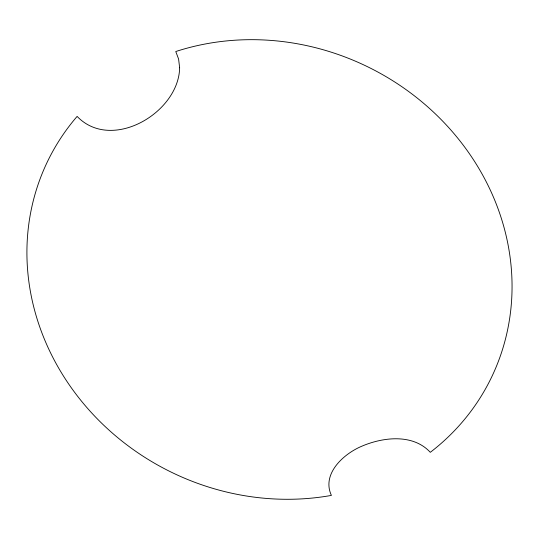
<?xml version="1.0" encoding="UTF-8"?>
<svg xmlns="http://www.w3.org/2000/svg" width="539" height="539" viewBox="0 0 539 539"><rect width="100%" height="100%" fill="white"/><g stroke="black" fill="none" stroke-linecap="round" stroke-linejoin="round"><path stroke-width="0.81" d="M179.635 67.739C178.887 112.691 111.613 152.355 77.117 116.404A246.842 225.214 26.9 0 0 67.51 382.266A246.842 225.214 26.9 0 0 331.404 495.402C321.399 473.956 343.498 453.939 361.595 446.305C382.966 437.075 413.009 433.491 430.29 452.322A246.842 225.214 26.9 0 0 474.913 161.99A246.842 225.214 26.9 0 0 175.768 51.535L178.598 59.054L179.635 67.739"/></g></svg>
